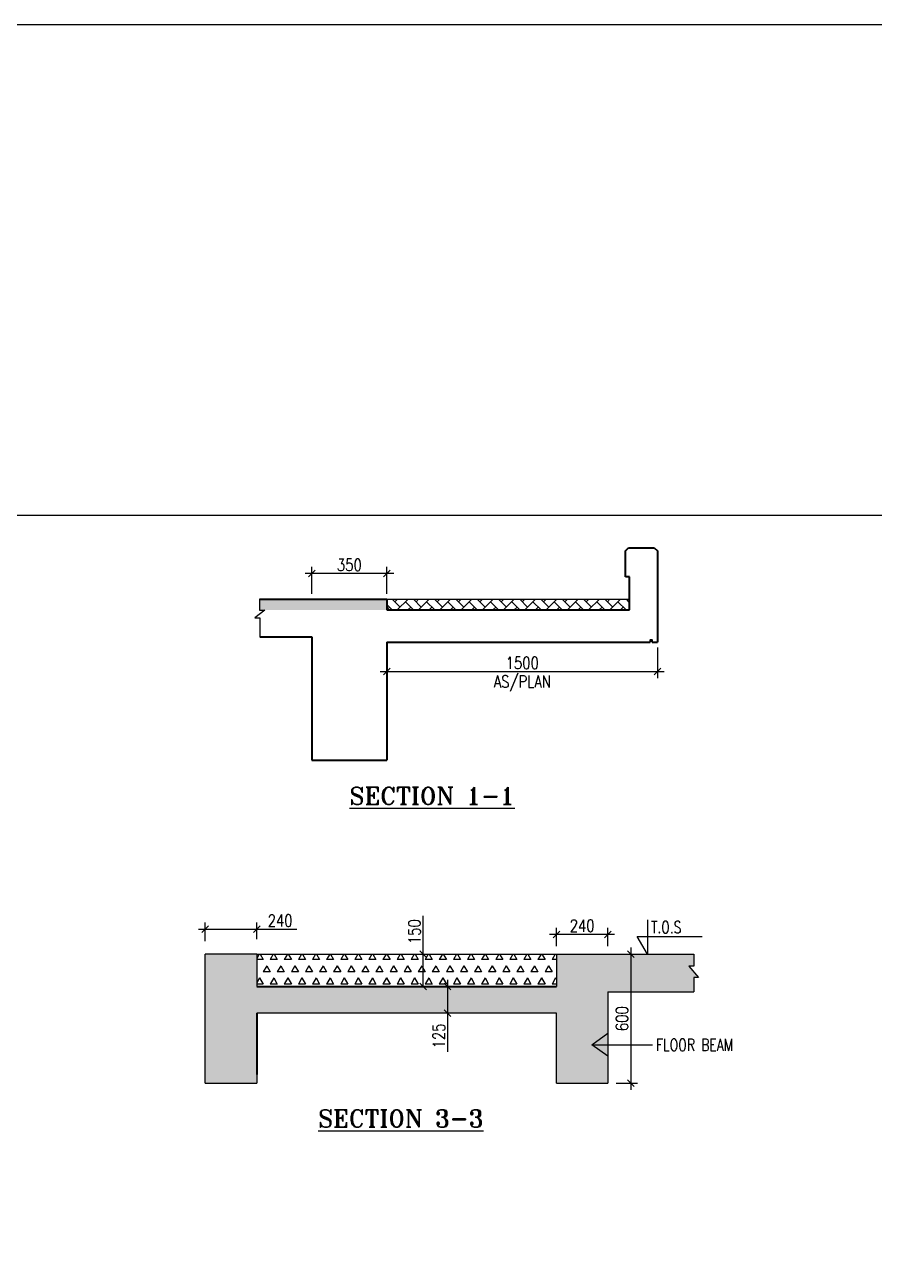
# Model space of a CAD drawing. Header units: millimetres. Extents: x 2061841 to 105821645, y -77612 to 48520811.
# Drawn here: x 105638479 to 105654303, y 48441357 to 48464360 of the extents above; entities that cross this region are included whole.
import ezdxf

# ---------------------------------------------------------------- set-up
doc = ezdxf.new("R2010")
doc.units = ezdxf.units.MM
doc.header["$LTSCALE"] = 10
doc.header["$MEASUREMENT"] = 0
doc.linetypes.add('E21yeHUG$0$0', pattern=[0])
doc.linetypes.add('HIDDEN', pattern=[0.375, 0.25, -0.125])
doc.layers.add('A-FIRE DOOR', color=1, linetype='Continuous', true_color=0xff0000)
for name, color, linetype in [('BORDER', 5, 'Continuous'), ('S-BEAM', 4, 'Continuous'), ('S-BEAM-1', 4, 'Continuous'), ('S-COL.NO', 1, 'Continuous'), ('S-DIM', 7, 'Continuous'), ('S-OPENING', 6, 'Continuous'), ('S-SHADED', 252, 'Continuous'), ('S-Sunk', 8, 'Continuous')]:
    doc.layers.add(name, color=color, linetype=linetype)
for name, color, linetype, lineweight in [('DMA-slab', 4, 'Continuous', 40), ('S-Hatch Balcony', 8, 'Continuous', 5), ('TEXT', 2, 'Continuous', 25)]:
    doc.layers.add(name, color=color, linetype=linetype, lineweight=lineweight)
doc.styles.add('200', font='romand.shx', dxfattribs={"width": 0.8, "height": 225})
doc.styles.add('RD', font='romand.shx', dxfattribs={"width": 0.9, "height": 225})
doc.styles.add('RT', font='romant.shx', dxfattribs={"height": 250})
doc.styles.add('Text 100', font='romans.shx', dxfattribs={"width": 0.7, "height": 100})
doc.dimstyles.new('GR1', dxfattribs={"dimtxt": 225, "dimasz": 125, "dimexe": 125, "dimexo": 100, "dimgap": 50, "dimtad": 1, "dimdec": 0, "dimzin": 3, "dimdsep": 46, "dimtxsty": '200', "dimblk1": 'OBLIQUE', "dimblk2": 'OBLIQUE', "dimsah": 1, "dimcen": 0.0625, "dimdle": 125, "dimclrd": 3, "dimclre": 3, "dimclrt": 2, "dimadec": 0, "dimazin": 0, "dimtfac": 1, "dimtdec": 0, "dimtix": 1, "dimtmove": 0, "dimatfit": 3, "dimfxl": 1, "dimtolj": 1, "dimtzin": 0, "dimarcsym": 0})
doc.dimstyles.new('SCALE 100', dxfattribs={"dimtxt": 100, "dimasz": 75, "dimexe": 50, "dimexo": 50, "dimgap": 40, "dimtad": 1, "dimdec": 0, "dimzin": 1, "dimdsep": 46, "dimtxsty": 'Text 100', "dimblk": 'OBLIQUE', "dimcen": 1, "dimclrd": 3, "dimclre": 3, "dimclrt": 2, "dimadec": 0, "dimazin": 0, "dimtfac": 1, "dimtdec": 0, "dimtofl": 0, "dimtmove": 1, "dimatfit": 3, "dimldrblk": 'OPEN90', "dimfxl": 1, "dimtolj": 1, "dimtzin": 0, "dimarcsym": 0})

# ---------------------------------------------------------------- blocks, each defined once
blk = doc.blocks.new('_Oblique')
at = {"color": 0, "linetype": 'ByBlock', "lineweight": -2}
blk.add_line((-0.5, -0.5), (0.5, 0.5), dxfattribs=at)
blk = doc.blocks.new('*D970')
at = {"layer": 'Defpoints', "color": 0, "linetype": 'E21yeHUG$0$0', "transparency": 16777216}
for p in [(102880826, 48552147), (102880826, 48551670), (102882226, 48551670)]:
    blk.add_point(p, dxfattribs=at)
at = {"layer": 'S-DIM', "color": 3, "lineweight": -2, "transparency": 16777216}
for p, q in [((102880826, 48551770), (102880826, 48552272)), ((102882226, 48551770), (102882226, 48552272))]:
    blk.add_line(p, q, dxfattribs=at)
at = {"layer": 'S-DIM', "color": 3, "linetype": 'E21yeHUG$0$0', "lineweight": -2, "transparency": 16777216}
blk.add_line((102882351, 48552147), (102880701, 48552147), dxfattribs=at)
at = {"layer": 'S-DIM', "color": 3, "linetype": 'E21yeHUG$0$0', "lineweight": -2, "transparency": 16777216, "xscale": 125, "yscale": 125, "zscale": 125, "rotation": 180}
blk.add_blockref('_Oblique', (102880826, 48552147), dxfattribs=at)
at = {"layer": 'S-DIM', "color": 3, "linetype": 'E21yeHUG$0$0', "lineweight": -2, "transparency": 16777216, "xscale": 125, "yscale": 125, "zscale": 125}
blk.add_blockref('_Oblique', (102882226, 48552147), dxfattribs=at)
at = {"layer": 'S-DIM', "color": 2, "linetype": 'E21yeHUG$0$0', "transparency": 16777216, "insert": (102881526, 48552310), "char_height": 225, "attachment_point": 5, "style": '200'}
blk.add_mtext('\\A1;350', dxfattribs=at)
blk = doc.blocks.new('*D971')
at = {"layer": 'Defpoints', "color": 0, "linetype": 'E21yeHUG$0$0', "transparency": 16777216}
for p in [(102887266, 48550870, -243658), (102882226, 48550582), (102887266, 48550322)]:
    blk.add_point(p, dxfattribs=at)
at = {"layer": 'S-DIM', "color": 3, "lineweight": -2, "transparency": 16777216}
for p, q in [((102887266, 48550770), (102887266, 48550197)), ((102882226, 48550482), (102882226, 48550197))]:
    blk.add_line(p, q, dxfattribs=at)
at = {"layer": 'S-DIM', "color": 3, "linetype": 'E21yeHUG$0$0', "lineweight": -2, "transparency": 16777216}
blk.add_line((102882101, 48550322), (102887391, 48550322), dxfattribs=at)
at = {"layer": 'S-DIM', "color": 3, "linetype": 'E21yeHUG$0$0', "lineweight": -2, "transparency": 16777216, "xscale": 125, "yscale": 125, "zscale": 125, "rotation": 180}
blk.add_blockref('_Oblique', (102882226, 48550322), dxfattribs=at)
at = {"layer": 'S-DIM', "color": 3, "linetype": 'E21yeHUG$0$0', "lineweight": -2, "transparency": 16777216, "xscale": 125, "yscale": 125, "zscale": 125}
blk.add_blockref('_Oblique', (102887266, 48550322), dxfattribs=at)
at = {"layer": 'S-DIM', "color": 2, "linetype": 'E21yeHUG$0$0', "transparency": 16777216, "char_height": 225, "attachment_point": 5, "style": '200'}
for s, insert in [('\\A1;1500\\P', (102884746, 48550484)), ('\\A1;AS/PLAN   ', (102884746, 48550100))]:
    blk.add_mtext(s, dxfattribs=dict(at, insert=insert))
blk = doc.blocks.new('*D973')
at = {"layer": 'Defpoints', "color": 0, "linetype": 'E21yeHUG$0$0', "transparency": 16777216}
for p in [(102879801, 48545521), (102878841, 48545198), (102879801, 48545238)]:
    blk.add_point(p, dxfattribs=at)
at = {"layer": 'S-DIM', "color": 3, "lineweight": -2, "transparency": 16777216}
for p, q in [((102878841, 48545298), (102878841, 48545646)), ((102879801, 48545338), (102879801, 48545646))]:
    blk.add_line(p, q, dxfattribs=at)
at = {"layer": 'S-DIM', "color": 3, "linetype": 'E21yeHUG$0$0', "lineweight": -2, "transparency": 16777216}
for p, q in [((102878716, 48545521), (102879801, 48545521)), ((102879801, 48545521), (102880546, 48545521))]:
    blk.add_line(p, q, dxfattribs=at)
at = {"layer": 'S-DIM', "color": 3, "linetype": 'E21yeHUG$0$0', "lineweight": -2, "transparency": 16777216, "xscale": 125, "yscale": 125, "zscale": 125, "rotation": 180}
blk.add_blockref('_Oblique', (102878841, 48545521), dxfattribs=at)
at = {"layer": 'S-DIM', "color": 3, "linetype": 'E21yeHUG$0$0', "lineweight": -2, "transparency": 16777216, "xscale": 125, "yscale": 125, "zscale": 125}
blk.add_blockref('_Oblique', (102879801, 48545521), dxfattribs=at)
at = {"layer": 'S-DIM', "color": 2, "linetype": 'E21yeHUG$0$0', "transparency": 16777216, "insert": (102880236, 48545683), "char_height": 225, "attachment_point": 5, "style": '200'}
blk.add_mtext('\\A1;240', dxfattribs=at)
blk = doc.blocks.new('*D974')
at = {"layer": 'Defpoints', "color": 0, "linetype": 'E21yeHUG$0$0', "transparency": 16777216}
for p in [(102886716, 48545055), (102886395, 48542655), (102886766, 48542655)]:
    blk.add_point(p, dxfattribs=at)
at = {"layer": 'S-DIM', "color": 3, "linetype": 'E21yeHUG$0$0', "lineweight": -2, "transparency": 16777216}
blk.add_line((102886766, 48545180), (102886766, 48542530), dxfattribs=at)
at = {"layer": 'S-DIM', "color": 3, "lineweight": -2, "transparency": 16777216}
for p, q in [((102886816, 48545055), (102886891, 48545055)), ((102886495, 48542655), (102886891, 48542655))]:
    blk.add_line(p, q, dxfattribs=at)
at = {"layer": 'S-DIM', "color": 3, "linetype": 'E21yeHUG$0$0', "lineweight": -2, "transparency": 16777216, "xscale": 125, "yscale": 125, "zscale": 125}
for p, rotation in [((102886766, 48545055), 90), ((102886766, 48542655), 270)]:
    blk.add_blockref('_Oblique', p, dxfattribs=dict(at, rotation=rotation))
at = {"layer": 'S-DIM', "color": 2, "linetype": 'E21yeHUG$0$0', "transparency": 16777216, "insert": (102886604, 48543855), "char_height": 225, "attachment_point": 5, "rotation": 90, "style": '200'}
blk.add_mtext('\\A1;600', dxfattribs=at)
blk = doc.blocks.new('*D975')
at = {"layer": 'Defpoints', "color": 0, "linetype": 'E21yeHUG$0$0', "transparency": 16777216}
for p in [(102885381, 48545425), (102885381, 48545103), (102886341, 48545103)]:
    blk.add_point(p, dxfattribs=at)
at = {"layer": 'S-DIM', "color": 3, "lineweight": -2, "transparency": 16777216}
for p, q in [((102885381, 48545203), (102885381, 48545550)), ((102886341, 48545203), (102886341, 48545550))]:
    blk.add_line(p, q, dxfattribs=at)
at = {"layer": 'S-DIM', "color": 3, "linetype": 'E21yeHUG$0$0', "lineweight": -2, "transparency": 16777216}
blk.add_line((102886466, 48545425), (102885256, 48545425), dxfattribs=at)
at = {"layer": 'S-DIM', "color": 3, "linetype": 'E21yeHUG$0$0', "lineweight": -2, "transparency": 16777216, "xscale": 125, "yscale": 125, "zscale": 125, "rotation": 180}
blk.add_blockref('_Oblique', (102885381, 48545425), dxfattribs=at)
at = {"layer": 'S-DIM', "color": 3, "linetype": 'E21yeHUG$0$0', "lineweight": -2, "transparency": 16777216, "xscale": 125, "yscale": 125, "zscale": 125}
blk.add_blockref('_Oblique', (102886341, 48545425), dxfattribs=at)
at = {"layer": 'S-DIM', "color": 2, "linetype": 'E21yeHUG$0$0', "transparency": 16777216, "insert": (102885861, 48545587), "char_height": 225, "attachment_point": 5, "style": '200'}
blk.add_mtext('\\A1;240', dxfattribs=at)
blk = doc.blocks.new('*D976')
at = {"layer": 'Defpoints', "color": 0, "linetype": 'E21yeHUG$0$0', "transparency": 16777216}
for p in [(102882665, 48545055), (102882665, 48544455), (102882901, 48544455)]:
    blk.add_point(p, dxfattribs=at)
at = {"layer": 'S-DIM', "color": 3, "linetype": 'E21yeHUG$0$0', "lineweight": -2, "transparency": 16777216}
for p, q in [((102882901, 48545055), (102882901, 48545772)), ((102882901, 48544455), (102882901, 48545180))]:
    blk.add_line(p, q, dxfattribs=at)
at = {"layer": 'S-DIM', "color": 3, "lineweight": -2, "transparency": 16777216}
for p, q in [((102882765, 48545055), (102883026, 48545055)), ((102882765, 48544455), (102883026, 48544455))]:
    blk.add_line(p, q, dxfattribs=at)
at = {"layer": 'S-DIM', "color": 3, "linetype": 'E21yeHUG$0$0', "lineweight": -2, "transparency": 16777216, "xscale": 125, "yscale": 125, "zscale": 125}
for p, rotation in [((102882901, 48545055), 90), ((102882901, 48544455), 270)]:
    blk.add_blockref('_Oblique', p, dxfattribs=dict(at, rotation=rotation))
at = {"layer": 'S-DIM', "color": 2, "linetype": 'E21yeHUG$0$0', "transparency": 16777216, "insert": (102882738, 48545476), "char_height": 225, "attachment_point": 5, "rotation": 90, "style": '200'}
blk.add_mtext('\\A1;150', dxfattribs=at)
blk = doc.blocks.new('*D977')
at = {"layer": 'Defpoints', "color": 0, "linetype": 'E21yeHUG$0$0', "transparency": 16777216}
for p in [(102883669, 48544455), (102883355, 48543955), (102883669, 48543955)]:
    blk.add_point(p, dxfattribs=at)
at = {"layer": 'S-DIM', "color": 3, "lineweight": -2, "transparency": 16777216}
for p, q in [((102883569, 48544455), (102883230, 48544455)), ((102883569, 48543955), (102883230, 48543955))]:
    blk.add_line(p, q, dxfattribs=at)
at = {"layer": 'S-DIM', "color": 3, "linetype": 'E21yeHUG$0$0', "lineweight": -2, "transparency": 16777216}
for p, q in [((102883355, 48544580), (102883355, 48543955)), ((102883355, 48543955), (102883355, 48543238))]:
    blk.add_line(p, q, dxfattribs=at)
at = {"layer": 'S-DIM', "color": 3, "linetype": 'E21yeHUG$0$0', "lineweight": -2, "transparency": 16777216, "xscale": 125, "yscale": 125, "zscale": 125}
for p, rotation in [((102883355, 48544455), 90), ((102883355, 48543955), 270)]:
    blk.add_blockref('_Oblique', p, dxfattribs=dict(at, rotation=rotation))
at = {"layer": 'S-DIM', "color": 2, "linetype": 'E21yeHUG$0$0', "transparency": 16777216, "insert": (102883193, 48543534), "char_height": 225, "attachment_point": 5, "rotation": 90, "style": '200'}
blk.add_mtext('\\A1;125', dxfattribs=at)
blk = doc.blocks.new('TOWER-A TYPICAL FLOOR FRAMING PLAN N')
at = {"layer": 'S-Hatch Balcony'}
h = blk.add_hatch(dxfattribs=at)
h.set_pattern_fill('AR-HBONE', color=8, scale=35, style=0)
h.set_pattern_definition([(45, (102769765.82, 48525872.46), (2e-14, 197.9899), [420, -140]), (135, (102769864.82, 48525971.45), (2e-14, 197.9899), [420, -140])])
h.paths.add_polyline_path([(102886745.1, 48551470.3), (102882225.5, 48551471), (102882223.2, 48551471), (102882223.2, 48551669.8), (102882225.5, 48551669.8), (102886745.1, 48551669.8)])
at = {"layer": 'S-SHADED'}
h = blk.add_hatch(color=256, dxfattribs=at)
h.dxf.hatch_style = 1
h.paths.add_polyline_path([(102886745.1, 48551469.9), (102882225.5, 48551469.9), (102882225.5, 48551669.8), (102879854.3, 48551669.8), (102879854.3, 48551464.2), (102879949.6, 48551464.2), (102879766.2, 48551322.5), (102879855.5, 48551322.5), (102879855.5, 48550969.8), (102880825.5, 48550969.8), (102880825.5, 48548669.8), (102882225.5, 48548669.8), (102882225.5, 48550869.9), (102887125.5, 48550869.9), (102887125.5, 48550909.9), (102887165.5, 48550909.9), (102887165.5, 48550869.9), (102887265.5, 48550869.9), (102887265.5, 48552569.8), (102887205.5, 48552629.8), (102886725.5, 48552629.8), (102886665.5, 48552569.8), (102886665.5, 48552089.2), (102886745.1, 48552089.2), (102886745.1, 48551469.9)])
h.paths.add_polyline_path([(102886665.5, 48552089.2), (102886665.5, 48552569.8), (102886725.5, 48552629.8), (102887205.5, 48552629.8), (102887265.5, 48552569.8), (102887265.5, 48550869.9), (102887165.5, 48550869.9), (102887165.5, 48550909.9), (102887125.5, 48550909.9), (102887125.5, 48550869.9), (102882225.5, 48550869.9), (102882225.5, 48548669.8), (102880825.5, 48548669.8), (102880825.5, 48550969.8), (102879855.5, 48550969.8), (102879855.5, 48551322.5), (102879766.2, 48551322.5), (102879949.6, 48551464.2), (102879854.3, 48551464.2), (102879854.3, 48551469.9), (102886745.1, 48551469.9), (102886745.1, 48552089.2), (102886665.5, 48552089.2)])
h = blk.add_hatch(color=256, dxfattribs=at)
h.dxf.hatch_style = 1
h.paths.add_polyline_path([(102885380.6, 48544455), (102879800.6, 48544455), (102879800.6, 48545055), (102878840.6, 48545055), (102878840.6, 48542655), (102879800.6, 48542655), (102879800.6, 48543955), (102885380.6, 48543955), (102885380.6, 48542655), (102886340.6, 48542655), (102886340.6, 48544355), (102887941.3, 48544355), (102887941.3, 48544621), (102888030.6, 48544621), (102887847.2, 48544832.4), (102887942.5, 48544832.4), (102887942.5, 48545055), (102885380.6, 48545055), (102885380.6, 48544455)])
at = {"layer": 'S-Sunk'}
h = blk.add_hatch(dxfattribs=at)
h.set_pattern_fill('TRIANG', color=256, scale=700, angle=180)
h.set_pattern_definition([(240, (102549292, 48683478.4), (131.25, -227.33167), [131.25, -131.25]), (300, (102549292, 48683478.4), (262.5, -1e-07), [131.25, -131.25]), (180, (102549357.63, 48683364.72), (-131.25, -227.33167), [131.25, -131.25])])
h.paths.add_polyline_path([(102879800.6, 48545054.4), (102879800.6, 48544455), (102885380.6, 48544455), (102885380.6, 48545054.4)])
at = {"layer": 'A-FIRE DOOR'}
blk.add_lwpolyline([(102861231.6, 48553234.4), (102910307.4, 48553234.4), (102910307.4, 48519249.1), (102861231.6, 48519249.1)], close=True, dxfattribs=at)
at = {"layer": 'BORDER', "elevation": 101.1}
blk.add_lwpolyline([(102852555.8, 48502974.5), (102936655.8, 48502974.5), (102936655.8, 48562374.5), (102852555.8, 48562374.5)], close=True, dxfattribs=at)
at = {"layer": 'DMA-slab'}
for p, q in [((102886665.5, 48552569.8), (102886725.5, 48552629.8)), ((102886665.5, 48552089.2), (102886665.5, 48552569.8)), ((102886725.5, 48552629.8), (102887205.5, 48552629.8)), ((102887205.5, 48552629.8), (102887265.5, 48552569.8)), ((102887265.5, 48552569.8), (102887265.5, 48550869.9)), ((102886745.1, 48552089.2), (102886665.5, 48552089.2)), ((102886745.1, 48551469.9), (102886745.1, 48552089.2)), ((102879854.3, 48551669.8), (102882225.5, 48551669.8)), ((102882225.5, 48551669.8), (102882225.5, 48551469.9)), ((102887265.5, 48551669.8), (102887265.5, 48550869.9)), ((102882223.2, 48551469.9), (102886745.1, 48551469.9)), ((102887265.5, 48551469.9), (102887265.5, 48550869.9)), ((102879855.5, 48550969.8), (102880825.5, 48550969.8)), ((102880825.5, 48550969.8), (102880825.5, 48548669.8)), ((102882225.5, 48550869.9), (102887125.5, 48550869.9)), ((102882225.5, 48550869.9), (102882225.5, 48548669.8)), ((102887165.5, 48550869.9), (102887265.5, 48550869.9)), ((102887165.5, 48550869.9), (102887265.5, 48550869.9)), ((102880825.5, 48548669.8), (102882225.5, 48548669.8)), ((102879800.6, 48544455), (102885380.6, 48544455)), ((102879800.6, 48543955), (102879800.6, 48542812.4))]:
    blk.add_line(p, q, dxfattribs=at)
blk.add_lwpolyline([(102887165.5, 48550869.9), (102887165.5, 48550909.9), (102887125.5, 48550909.9), (102887125.5, 48550869.9)], dxfattribs=at)
at = {"layer": 'S-BEAM', "color": 6, "linetype": 'HIDDEN'}
for p, q in [((102882223.2, 48551669.8), (102886745.1, 48551669.8)), ((102879800.6, 48545055), (102885380.6, 48545055))]:
    blk.add_line(p, q, dxfattribs=at)
at = {"layer": 'S-BEAM-1'}
for p, q in [((102879854.3, 48551669.8), (102879854.3, 48551464.2)), ((102879949.6, 48551464.2), (102879766.2, 48551322.5)), ((102879766.2, 48551322.5), (102879855.5, 48551322.5)), ((102879854.3, 48551464.2), (102879949.6, 48551464.2)), ((102879855.5, 48551322.5), (102879855.5, 48550969.8)), ((102878840.6, 48542655), (102878840.6, 48545055)), ((102879800.6, 48545055), (102878840.6, 48545055)), ((102879800.6, 48545055), (102879800.6, 48544455)), ((102885380.6, 48545055), (102885380.6, 48544455)), ((102885380.6, 48545055), (102887942.5, 48545055)), ((102887942.5, 48545055), (102887942.5, 48544832.4)), ((102887942.5, 48544832.4), (102887847.2, 48544832.4)), ((102887847.2, 48544832.4), (102888030.6, 48544621)), ((102888030.6, 48544621), (102887941.3, 48544621)), ((102887941.3, 48544621), (102887941.3, 48544355)), ((102886340.6, 48544355), (102887941.3, 48544355)), ((102886340.6, 48544355), (102886340.6, 48542655)), ((102885380.6, 48543955), (102879800.6, 48543955)), ((102879800.6, 48543955), (102879800.6, 48542655)), ((102885380.6, 48542655), (102885380.6, 48543955)), ((102878840.6, 48542655), (102879800.6, 48542655)), ((102885380.6, 48542655), (102886340.6, 48542655))]:
    blk.add_line(p, q, dxfattribs=at)
at = {"layer": 'S-BEAM-1', "color": 1, "ltscale": 0.1}
blk.add_lwpolyline([(102887079.4, 48545698.2), (102887079.4, 48545055), (102886885.4, 48545387.8), (102888093.6, 48545387.8)], dxfattribs=at)
at = {"layer": 'S-COL.NO', "style": 'RT'}
for s, p in [('%%USECTION 1-1', (102881529.8, 48547842.5)), ('%%USECTION 3-3', (102880944.3, 48541832.9))]:
    blk.add_text(s, height=325, dxfattribs=at).set_placement(p)
at = {"layer": 'TEXT', "color": 2, "style": 'RD', "width": 0.75}
for s, p in [('T.O.S', (102887146.8, 48545447)), ('FLOOR BEAM', (102887238.7, 48543254.2))]:
    blk.add_text(s, height=225, dxfattribs=at).set_placement(p)
at = {"layer": 'S-DIM', "linetype": 'E21yeHUG$0$0'}
for base, p1, p2, picture, middle in [((102880825.5, 48552147), (102882225.5, 48551669.8), (102880825.5, 48551669.8), '*D970', (102881525.5, 48552309.5)), ((102885380.6, 48545424.7), (102886340.6, 48545103.2), (102885380.6, 48545103.2), '*D975', (102885860.6, 48545587.2))]:
    dim = blk.add_linear_dim(base=base, p1=p1, p2=p2, dimstyle='GR1', override={"dimlfac": 0.25, "dimfxl": 125}, dxfattribs=at)
    dim.commit()
    dim.dimension.update_dxf_attribs({"geometry": picture, "text_midpoint": middle})
dim = blk.add_linear_dim(base=(102887265.5, 48550321.6), p1=(102882225.5, 48550582.2), p2=(102887265.5, 48550869.9, -243658), text='1500\\P\\XAS/PLAN   ', dimstyle='GR1', override={"dimlfac": 0.25, "dimtxsty": '200', "dimfxl": 125}, dxfattribs=at)
dim.commit()
dim.dimension.update_dxf_attribs({"geometry": '*D971', "text_midpoint": (102884745.5, 48550321.6)})
for base, p1, p2, angle, picture, middle in [((102879800.6, 48545520.9), (102878840.6, 48545197.9), (102879800.6, 48545237.6), 180, '*D973', (102880236, 48545520.9)), ((102882900.7, 48544455), (102882664.7, 48545055), (102882664.7, 48544455), 90, '*D976', (102882900.7, 48545475.9)), ((102883355.2, 48543955), (102883668.7, 48544455), (102883668.7, 48543955), 90, '*D977', (102883355.2, 48543534.1))]:
    dim = blk.add_linear_dim(base=base, p1=p1, p2=p2, angle=angle, dimstyle='GR1', override={"dimlfac": 0.25, "dimfxl": 125}, dxfattribs=at)
    dim.commit()
    dim.dimension.update_dxf_attribs({"geometry": picture, "text_midpoint": middle, "dimtype": 128})
dim = blk.add_linear_dim(base=(102886766.3, 48542655), p1=(102886715.7, 48545055), p2=(102886394.8, 48542655), angle=90, dimstyle='GR1', override={"dimlfac": 0.25, "dimfxl": 125}, dxfattribs=at)
dim.commit()
dim.dimension.update_dxf_attribs({"geometry": '*D974', "text_midpoint": (102886603.8, 48543855)})
at = {"layer": 'S-DIM'}
blk.add_leader([(102886038.8, 48543370), (102887172.7, 48543370)], dimstyle='SCALE 100', override={"dimasz": 300}, dxfattribs=at)

msp = doc.modelspace()

# ---------------------------------------------------------------- block references
at = {"layer": 'S-OPENING'}
msp.add_blockref('TOWER-A TYPICAL FLOOR FRAMING PLAN N', (2763000.3, -98014.7), dxfattribs=at)

doc.saveas('drawing.dxf')
